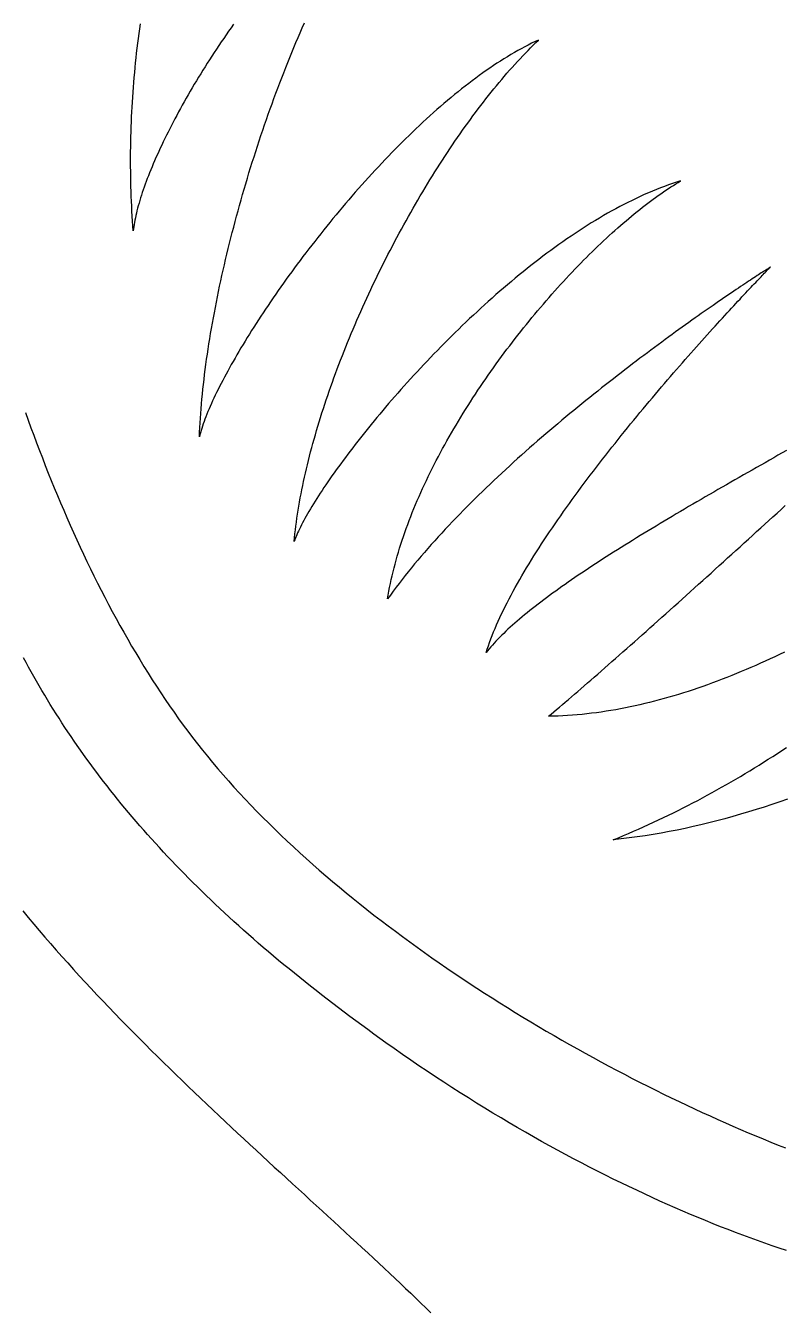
# Model space of a CAD drawing. Extents: x 5 to 105, y 2 to 136.
# Drawn here: x 22.37 to 28.62, y 61.5 to 72.08 of the extents above; entities that cross this region are included whole.
import ezdxf

# ---------------------------------------------------------------- set-up
doc = ezdxf.new("R2010")
doc.units = 0
doc.layers.get('0').update_dxf_attribs({"linetype": 'CONTINUOUS'})

msp = doc.modelspace()

# ---------------------------------------------------------------- linework, layer by layer
at = {"color": 7}
for points in [[(23.2572, 70.3852, 0), (23.2541, 70.4258, 0), (23.2513, 70.4664, 0), (23.2487, 70.5071, 0), (23.2464, 70.5478, 0), (23.2443, 70.5885, 0), (23.2423, 70.6293, 0), (23.2407, 70.6701, 0), (23.2392, 70.711, 0), (23.2379, 70.7518, 0), (23.2369, 70.7927, 0), (23.2361, 70.8336, 0), (23.2355, 70.8745, 0), (23.2352, 70.9154, 0), (23.235, 70.9563, 0), (23.2351, 70.9973, 0), (23.2354, 71.0382, 0), (23.2359, 71.0791, 0), (23.2366, 71.12, 0), (23.2375, 71.1609, 0), (23.2387, 71.2018, 0), (23.24, 71.2427, 0), (23.2416, 71.2835, 0), (23.2434, 71.3244, 0), (23.2453, 71.3652, 0), (23.2475, 71.4059, 0), (23.2499, 71.4467, 0), (23.2525, 71.4873, 0), (23.2553, 71.528, 0), (23.2583, 71.5686, 0), (23.2615, 71.6092, 0), (23.2649, 71.6497, 0), (23.2685, 71.6901, 0), (23.2723, 71.7305, 0), (23.2763, 71.7709, 0), (23.2805, 71.8111, 0), (23.2849, 71.8513, 0), (23.2895, 71.8914, 0), (23.2943, 71.9315, 0), (23.2993, 71.9715, 0), (23.3045, 72.0114, 0), (23.3099, 72.0512, 0), (23.3154, 72.0909, 0)], [(24.0847, 72.0888, 0), (24.064, 72.0596, 0), (24.0434, 72.0304, 0), (24.0231, 72.0011, 0), (24.0029, 71.9719, 0), (23.983, 71.9426, 0), (23.9632, 71.9133, 0), (23.9437, 71.8841, 0), (23.9243, 71.8548, 0), (23.9052, 71.8256, 0), (23.8863, 71.7963, 0), (23.8676, 71.7672, 0), (23.8491, 71.738, 0), (23.8309, 71.7089, 0), (23.8128, 71.6799, 0), (23.795, 71.6509, 0), (23.7775, 71.6219, 0), (23.7601, 71.5931, 0), (23.743, 71.5643, 0), (23.7262, 71.5356, 0), (23.7096, 71.507, 0), (23.6932, 71.4785, 0), (23.6771, 71.45, 0), (23.6613, 71.4217, 0), (23.6457, 71.3936, 0), (23.6303, 71.3655, 0), (23.6152, 71.3376, 0), (23.6004, 71.3098, 0), (23.5859, 71.2821, 0), (23.5716, 71.2546, 0), (23.5576, 71.2273, 0), (23.5438, 71.2001, 0), (23.5304, 71.1731, 0), (23.5172, 71.1463, 0), (23.5043, 71.1196, 0), (23.4917, 71.0931, 0), (23.4794, 71.0669, 0), (23.4674, 71.0408, 0), (23.4556, 71.0149, 0), (23.4442, 70.9893, 0), (23.4331, 70.9639, 0), (23.4223, 70.9387, 0), (23.4117, 70.9137, 0), (23.4015, 70.889, 0), (23.3916, 70.8645, 0), (23.3821, 70.8403, 0), (23.3728, 70.8163, 0), (23.3639, 70.7926, 0), (23.3553, 70.7692, 0), (23.347, 70.7461, 0), (23.339, 70.7233, 0), (23.3314, 70.7007, 0), (23.3241, 70.6784, 0), (23.3172, 70.6565, 0), (23.3106, 70.6349, 0), (23.3043, 70.6136, 0), (23.2984, 70.5926, 0), (23.2929, 70.5719, 0), (23.2877, 70.5516, 0), (23.2828, 70.5316, 0), (23.2783, 70.512, 0), (23.2742, 70.4928, 0), (23.2704, 70.4739, 0), (23.267, 70.4554, 0), (23.264, 70.4372, 0), (23.2614, 70.4195, 0), (23.2591, 70.4021, 0), (23.2572, 70.3852, 0)], [(23.8022, 68.6887, 0), (23.8038, 68.7265, 0), (23.8057, 68.7646, 0), (23.8079, 68.803, 0), (23.8103, 68.8417, 0), (23.8131, 68.8807, 0), (23.8162, 68.92, 0), (23.8195, 68.9596, 0), (23.8231, 68.9995, 0), (23.8271, 69.0396, 0), (23.8312, 69.0799, 0), (23.8357, 69.1206, 0), (23.8404, 69.1614, 0), (23.8454, 69.2025, 0), (23.8507, 69.2438, 0), (23.8562, 69.2853, 0), (23.862, 69.3271, 0), (23.868, 69.369, 0), (23.8744, 69.4111, 0), (23.8809, 69.4535, 0), (23.8877, 69.496, 0), (23.8948, 69.5387, 0), (23.9021, 69.5815, 0), (23.9097, 69.6245, 0), (23.9175, 69.6677, 0), (23.9255, 69.711, 0), (23.9338, 69.7544, 0), (23.9423, 69.798, 0), (23.9511, 69.8417, 0), (23.9601, 69.8855, 0), (23.9693, 69.9294, 0), (23.9787, 69.9734, 0), (23.9884, 70.0175, 0), (23.9982, 70.0617, 0), (24.0083, 70.106, 0), (24.0187, 70.1503, 0), (24.0292, 70.1947, 0), (24.0399, 70.2391, 0), (24.0509, 70.2837, 0), (24.062, 70.3282, 0), (24.0734, 70.3728, 0), (24.085, 70.4174, 0), (24.0967, 70.462, 0), (24.1087, 70.5066, 0), (24.1208, 70.5513, 0), (24.1332, 70.5959, 0), (24.1457, 70.6405, 0), (24.1585, 70.6852, 0), (24.1714, 70.7297, 0), (24.1845, 70.7743, 0), (24.1977, 70.8188, 0), (24.2112, 70.8633, 0), (24.2248, 70.9077, 0), (24.2386, 70.952, 0), (24.2526, 70.9963, 0), (24.2667, 71.0405, 0), (24.281, 71.0846, 0), (24.2955, 71.1286, 0), (24.3101, 71.1725, 0), (24.3249, 71.2163, 0), (24.3399, 71.26, 0), (24.355, 71.3036, 0), (24.3702, 71.3471, 0), (24.3856, 71.3904, 0), (24.4011, 71.4336, 0), (24.4168, 71.4766, 0), (24.4327, 71.5194, 0), (24.4486, 71.5621, 0), (24.4647, 71.6047, 0), (24.481, 71.647, 0), (24.4974, 71.6892, 0), (24.5139, 71.7311, 0), (24.5305, 71.7729, 0), (24.5472, 71.8144, 0), (24.5641, 71.8557, 0), (24.5811, 71.8969, 0), (24.5982, 71.9377, 0), (24.6155, 71.9784, 0), (24.6328, 72.0187, 0), (24.6503, 72.0589, 0), (24.6678, 72.0987, 0)], [(26.5988, 71.9582, 0), (26.5706, 71.945, 0), (26.5423, 71.9313, 0), (26.5139, 71.9171, 0), (26.4854, 71.9023, 0), (26.4569, 71.887, 0), (26.4283, 71.8713, 0), (26.3996, 71.855, 0), (26.3708, 71.8382, 0), (26.3421, 71.8209, 0), (26.3132, 71.8031, 0), (26.2843, 71.7849, 0), (26.2554, 71.7662, 0), (26.2264, 71.747, 0), (26.1974, 71.7274, 0), (26.1684, 71.7074, 0), (26.1393, 71.6869, 0), (26.1102, 71.666, 0), (26.0811, 71.6447, 0), (26.052, 71.623, 0), (26.0229, 71.6009, 0), (25.9938, 71.5784, 0), (25.9647, 71.5555, 0), (25.9356, 71.5323, 0), (25.9065, 71.5087, 0), (25.8774, 71.4847, 0), (25.8483, 71.4604, 0), (25.8193, 71.4357, 0), (25.7903, 71.4107, 0), (25.7613, 71.3854, 0), (25.7323, 71.3598, 0), (25.7034, 71.3339, 0), (25.6746, 71.3077, 0), (25.6458, 71.2812, 0), (25.617, 71.2544, 0), (25.5883, 71.2273, 0), (25.5597, 71.2, 0), (25.5312, 71.1724, 0), (25.5027, 71.1446, 0), (25.4743, 71.1166, 0), (25.446, 71.0883, 0), (25.4177, 71.0597, 0), (25.3896, 71.031, 0), (25.3615, 71.0021, 0), (25.3336, 70.9729, 0), (25.3057, 70.9436, 0), (25.278, 70.9141, 0), (25.2504, 70.8844, 0), (25.2229, 70.8546, 0), (25.1955, 70.8246, 0), (25.1682, 70.7945, 0), (25.1411, 70.7642, 0), (25.1141, 70.7338, 0), (25.0873, 70.7033, 0), (25.0606, 70.6726, 0), (25.034, 70.6419, 0), (25.0076, 70.611, 0), (24.9814, 70.5801, 0), (24.9553, 70.549, 0), (24.9294, 70.518, 0), (24.9036, 70.4868, 0), (24.878, 70.4556, 0), (24.8527, 70.4243, 0), (24.8274, 70.393, 0), (24.8024, 70.3617, 0), (24.7776, 70.3303, 0), (24.753, 70.299, 0), (24.7286, 70.2676, 0), (24.7043, 70.2362, 0), (24.6803, 70.2049, 0), (24.6566, 70.1735, 0), (24.633, 70.1422, 0), (24.6096, 70.1109, 0), (24.5865, 70.0797, 0), (24.5636, 70.0485, 0), (24.541, 70.0174, 0), (24.5186, 69.9864, 0), (24.4965, 69.9554, 0), (24.4745, 69.9245, 0), (24.4529, 69.8937, 0), (24.4315, 69.863, 0), (24.4104, 69.8324, 0), (24.3895, 69.802, 0), (24.369, 69.7716, 0), (24.3487, 69.7414, 0), (24.3287, 69.7114, 0), (24.3089, 69.6814, 0), (24.2895, 69.6517, 0), (24.2703, 69.6221, 0), (24.2515, 69.5927, 0), (24.233, 69.5635, 0), (24.2147, 69.5345, 0), (24.1968, 69.5057, 0), (24.1792, 69.477, 0), (24.1619, 69.4487, 0), (24.145, 69.4205, 0), (24.1284, 69.3926, 0), (24.1121, 69.3649, 0), (24.0962, 69.3374, 0), (24.0806, 69.3103, 0), (24.0653, 69.2834, 0), (24.0504, 69.2567, 0), (24.0359, 69.2304, 0), (24.0218, 69.2043, 0), (24.0079, 69.1786, 0), (23.9945, 69.1531, 0), (23.9815, 69.128, 0), (23.9688, 69.1032, 0), (23.9565, 69.0788, 0), (23.9446, 69.0546, 0), (23.9331, 69.0309, 0), (23.922, 69.0075, 0), (23.9113, 68.9844, 0), (23.901, 68.9618, 0), (23.8911, 68.9395, 0), (23.8817, 68.9176, 0), (23.8726, 68.8961, 0), (23.864, 68.875, 0), (23.8558, 68.8544, 0), (23.848, 68.8342, 0), (23.8407, 68.8144, 0), (23.8339, 68.795, 0), (23.8274, 68.7761, 0), (23.8215, 68.7577, 0), (23.8159, 68.7397, 0), (23.8109, 68.7222, 0), (23.8063, 68.7052, 0), (23.8022, 68.6887, 0)], [(24.5836, 67.825, 0), (24.5866, 67.8567, 0), (24.59, 67.8886, 0), (24.5937, 67.9207, 0), (24.5977, 67.953, 0), (24.6021, 67.9855, 0), (24.6067, 68.0182, 0), (24.6116, 68.0511, 0), (24.6168, 68.0842, 0), (24.6223, 68.1174, 0), (24.6281, 68.1509, 0), (24.6342, 68.1845, 0), (24.6406, 68.2182, 0), (24.6473, 68.2521, 0), (24.6543, 68.2862, 0), (24.6615, 68.3205, 0), (24.669, 68.3548, 0), (24.6768, 68.3894, 0), (24.6849, 68.424, 0), (24.6932, 68.4588, 0), (24.7018, 68.4937, 0), (24.7106, 68.5288, 0), (24.7198, 68.5639, 0), (24.7291, 68.5992, 0), (24.7388, 68.6346, 0), (24.7487, 68.67, 0), (24.7588, 68.7056, 0), (24.7692, 68.7413, 0), (24.7798, 68.777, 0), (24.7907, 68.8129, 0), (24.8018, 68.8488, 0), (24.8131, 68.8848, 0), (24.8247, 68.9209, 0), (24.8365, 68.957, 0), (24.8486, 68.9932, 0), (24.8609, 69.0294, 0), (24.8734, 69.0657, 0), (24.8861, 69.1021, 0), (24.899, 69.1385, 0), (24.9122, 69.1749, 0), (24.9255, 69.2113, 0), (24.9391, 69.2478, 0), (24.9529, 69.2843, 0), (24.9669, 69.3208, 0), (24.981, 69.3573, 0), (24.9954, 69.3939, 0), (25.01, 69.4304, 0), (25.0248, 69.4669, 0), (25.0398, 69.5035, 0), (25.0549, 69.54, 0), (25.0703, 69.5765, 0), (25.0858, 69.613, 0), (25.1015, 69.6494, 0), (25.1174, 69.6858, 0), (25.1335, 69.7222, 0), (25.1497, 69.7586, 0), (25.1661, 69.7949, 0), (25.1827, 69.8311, 0), (25.1994, 69.8673, 0), (25.2163, 69.9034, 0), (25.2334, 69.9395, 0), (25.2506, 69.9755, 0), (25.2679, 70.0114, 0), (25.2855, 70.0473, 0), (25.3031, 70.083, 0), (25.321, 70.1187, 0), (25.3389, 70.1543, 0), (25.357, 70.1898, 0), (25.3752, 70.2251, 0), (25.3936, 70.2604, 0), (25.4121, 70.2956, 0), (25.4308, 70.3306, 0), (25.4495, 70.3655, 0), (25.4684, 70.4003, 0), (25.4874, 70.435, 0), (25.5065, 70.4695, 0), (25.5258, 70.5039, 0), (25.5451, 70.5381, 0), (25.5646, 70.5722, 0), (25.5842, 70.6062, 0), (25.6039, 70.6399, 0), (25.6236, 70.6735, 0), (25.6435, 70.707, 0), (25.6635, 70.7402, 0), (25.6836, 70.7733, 0), (25.7038, 70.8062, 0), (25.724, 70.8389, 0), (25.7444, 70.8715, 0), (25.7648, 70.9038, 0), (25.7853, 70.9359, 0), (25.8059, 70.9678, 0), (25.8266, 70.9995, 0), (25.8473, 71.031, 0), (25.8681, 71.0622, 0), (25.889, 71.0932, 0), (25.91, 71.124, 0), (25.931, 71.1546, 0), (25.952, 71.1849, 0), (25.9732, 71.215, 0), (25.9943, 71.2448, 0), (26.0156, 71.2743, 0), (26.0369, 71.3036, 0), (26.0582, 71.3327, 0), (26.0796, 71.3614, 0), (26.101, 71.3899, 0), (26.1224, 71.4181, 0), (26.1439, 71.4461, 0), (26.1654, 71.4737, 0), (26.187, 71.501, 0), (26.2086, 71.5281, 0), (26.2302, 71.5548, 0), (26.2518, 71.5812, 0), (26.2735, 71.6073, 0), (26.2951, 71.6331, 0), (26.3168, 71.6586, 0), (26.3385, 71.6838, 0), (26.3602, 71.7086, 0), (26.3819, 71.733, 0), (26.4036, 71.7572, 0), (26.4254, 71.781, 0), (26.4471, 71.8044, 0), (26.4688, 71.8275, 0), (26.4905, 71.8502, 0), (26.5122, 71.8725, 0), (26.5339, 71.8945, 0), (26.5555, 71.9161, 0), (26.5772, 71.9373, 0), (26.5988, 71.9582, 0)], [(27.7708, 70.7965, 0), (27.7378, 70.7862, 0), (27.7046, 70.7754, 0), (27.6714, 70.764, 0), (27.6381, 70.752, 0), (27.6048, 70.7395, 0), (27.5714, 70.7264, 0), (27.538, 70.7128, 0), (27.5045, 70.6987, 0), (27.471, 70.6841, 0), (27.4375, 70.6689, 0), (27.4039, 70.6533, 0), (27.3703, 70.6371, 0), (27.3367, 70.6205, 0), (27.3031, 70.6034, 0), (27.2694, 70.5858, 0), (27.2358, 70.5678, 0), (27.2021, 70.5493, 0), (27.1685, 70.5304, 0), (27.1349, 70.5111, 0), (27.1013, 70.4914, 0), (27.0677, 70.4712, 0), (27.0341, 70.4506, 0), (27.0005, 70.4297, 0), (26.967, 70.4084, 0), (26.9335, 70.3866, 0), (26.9001, 70.3646, 0), (26.8667, 70.3421, 0), (26.8334, 70.3193, 0), (26.8001, 70.2962, 0), (26.7669, 70.2728, 0), (26.7337, 70.249, 0), (26.7007, 70.2249, 0), (26.6677, 70.2005, 0), (26.6347, 70.1758, 0), (26.6019, 70.1508, 0), (26.5692, 70.1256, 0), (26.5365, 70.1001, 0), (26.5039, 70.0743, 0), (26.4715, 70.0483, 0), (26.4392, 70.022, 0), (26.4069, 69.9955, 0), (26.3748, 69.9688, 0), (26.3428, 69.9418, 0), (26.311, 69.9147, 0), (26.2793, 69.8873, 0), (26.2477, 69.8598, 0), (26.2162, 69.8321, 0), (26.1849, 69.8042, 0), (26.1538, 69.7762, 0), (26.1228, 69.748, 0), (26.092, 69.7196, 0), (26.0613, 69.6912, 0), (26.0308, 69.6626, 0), (26.0005, 69.6339, 0), (25.9704, 69.605, 0), (25.9404, 69.5761, 0), (25.9107, 69.5471, 0), (25.8811, 69.518, 0), (25.8517, 69.4889, 0), (25.8226, 69.4596, 0), (25.7936, 69.4304, 0), (25.7649, 69.401, 0), (25.7364, 69.3717, 0), (25.7081, 69.3423, 0), (25.68, 69.3129, 0), (25.6522, 69.2835, 0), (25.6246, 69.2541, 0), (25.5972, 69.2246, 0), (25.5701, 69.1953, 0), (25.5433, 69.1659, 0), (25.5167, 69.1366, 0), (25.4903, 69.1073, 0), (25.4643, 69.078, 0), (25.4385, 69.0489, 0), (25.413, 69.0198, 0), (25.3877, 68.9908, 0), (25.3628, 68.9618, 0), (25.3381, 68.933, 0), (25.3137, 68.9043, 0), (25.2896, 68.8756, 0), (25.2659, 68.8472, 0), (25.2424, 68.8188, 0), (25.2193, 68.7906, 0), (25.1964, 68.7625, 0), (25.1739, 68.7346, 0), (25.1517, 68.7069, 0), (25.1299, 68.6793, 0), (25.1084, 68.6519, 0), (25.0872, 68.6248, 0), (25.0664, 68.5978, 0), (25.0459, 68.571, 0), (25.0258, 68.5445, 0), (25.0061, 68.5182, 0), (24.9867, 68.4921, 0), (24.9677, 68.4663, 0), (24.9491, 68.4408, 0), (24.9308, 68.4155, 0), (24.9129, 68.3905, 0), (24.8954, 68.3657, 0), (24.8784, 68.3413, 0), (24.8617, 68.3172, 0), (24.8454, 68.2933, 0), (24.8295, 68.2698, 0), (24.8141, 68.2467, 0), (24.799, 68.2238, 0), (24.7844, 68.2013, 0), (24.7702, 68.1792, 0), (24.7564, 68.1574, 0), (24.7431, 68.136, 0), (24.7302, 68.115, 0), (24.7178, 68.0944, 0), (24.7058, 68.0742, 0), (24.6943, 68.0544, 0), (24.6832, 68.035, 0), (24.6726, 68.016, 0), (24.6625, 67.9975, 0), (24.6529, 67.9794, 0), (24.6437, 67.9618, 0), (24.635, 67.9446, 0), (24.6268, 67.9279, 0), (24.6191, 67.9117, 0), (24.6119, 67.896, 0), (24.6052, 67.8807, 0), (24.599, 67.866, 0), (24.5934, 67.8518, 0), (24.5882, 67.8381, 0), (24.5836, 67.825, 0)], [(25.3547, 67.3521, 0), (25.3597, 67.3837, 0), (25.3653, 67.4155, 0), (25.3712, 67.4473, 0), (25.3775, 67.4792, 0), (25.3843, 67.5112, 0), (25.3915, 67.5433, 0), (25.3991, 67.5755, 0), (25.4071, 67.6078, 0), (25.4154, 67.6401, 0), (25.4242, 67.6725, 0), (25.4334, 67.705, 0), (25.4429, 67.7375, 0), (25.4528, 67.7701, 0), (25.4631, 67.8027, 0), (25.4738, 67.8354, 0), (25.4848, 67.8682, 0), (25.4961, 67.9009, 0), (25.5079, 67.9337, 0), (25.5199, 67.9666, 0), (25.5323, 67.9994, 0), (25.5451, 68.0323, 0), (25.5581, 68.0652, 0), (25.5715, 68.0982, 0), (25.5852, 68.1311, 0), (25.5993, 68.164, 0), (25.6136, 68.197, 0), (25.6282, 68.2299, 0), (25.6432, 68.2629, 0), (25.6584, 68.2958, 0), (25.674, 68.3287, 0), (25.6898, 68.3616, 0), (25.7059, 68.3945, 0), (25.7222, 68.4273, 0), (25.7389, 68.4601, 0), (25.7558, 68.4929, 0), (25.773, 68.5256, 0), (25.7904, 68.5583, 0), (25.8081, 68.591, 0), (25.826, 68.6236, 0), (25.8441, 68.6561, 0), (25.8625, 68.6886, 0), (25.8811, 68.721, 0), (25.9, 68.7533, 0), (25.919, 68.7856, 0), (25.9383, 68.8178, 0), (25.9578, 68.8499, 0), (25.9775, 68.882, 0), (25.9974, 68.9139, 0), (26.0175, 68.9457, 0), (26.0378, 68.9775, 0), (26.0582, 69.0091, 0), (26.0789, 69.0407, 0), (26.0997, 69.0721, 0), (26.1207, 69.1034, 0), (26.1418, 69.1346, 0), (26.1631, 69.1657, 0), (26.1846, 69.1966, 0), (26.2062, 69.2274, 0), (26.228, 69.2581, 0), (26.2499, 69.2886, 0), (26.2719, 69.319, 0), (26.2941, 69.3493, 0), (26.3164, 69.3794, 0), (26.3388, 69.4093, 0), (26.3613, 69.4391, 0), (26.3839, 69.4687, 0), (26.4066, 69.4981, 0), (26.4295, 69.5274, 0), (26.4524, 69.5565, 0), (26.4754, 69.5854, 0), (26.4985, 69.6141, 0), (26.5217, 69.6426, 0), (26.5449, 69.6709, 0), (26.5682, 69.6991, 0), (26.5916, 69.727, 0), (26.6151, 69.7547, 0), (26.6386, 69.7823, 0), (26.6621, 69.8096, 0), (26.6857, 69.8366, 0), (26.7093, 69.8635, 0), (26.733, 69.8901, 0), (26.7567, 69.9165, 0), (26.7804, 69.9427, 0), (26.8041, 69.9686, 0), (26.8279, 69.9943, 0), (26.8516, 70.0197, 0), (26.8754, 70.0449, 0), (26.8991, 70.0698, 0), (26.9229, 70.0945, 0), (26.9466, 70.1189, 0), (26.9703, 70.143, 0), (26.994, 70.1668, 0), (27.0177, 70.1904, 0), (27.0414, 70.2137, 0), (27.065, 70.2367, 0), (27.0885, 70.2594, 0), (27.112, 70.2818, 0), (27.1355, 70.3039, 0), (27.1589, 70.3257, 0), (27.1823, 70.3473, 0), (27.2055, 70.3684, 0), (27.2287, 70.3893, 0), (27.2519, 70.4099, 0), (27.2749, 70.4301, 0), (27.2979, 70.45, 0), (27.3208, 70.4696, 0), (27.3435, 70.4888, 0), (27.3662, 70.5077, 0), (27.3888, 70.5263, 0), (27.4112, 70.5445, 0), (27.4335, 70.5623, 0), (27.4558, 70.5798, 0), (27.4778, 70.597, 0), (27.4998, 70.6137, 0), (27.5216, 70.6301, 0), (27.5433, 70.6461, 0), (27.5648, 70.6618, 0), (27.5862, 70.677, 0), (27.6074, 70.6919, 0), (27.6284, 70.7064, 0), (27.6493, 70.7205, 0), (27.67, 70.7342, 0), (27.6906, 70.7474, 0), (27.7109, 70.7603, 0), (27.7311, 70.7728, 0), (27.7511, 70.7848, 0), (27.7708, 70.7965, 0)], [(28.5111, 70.0871, 0), (28.5107, 70.0869, 0), (28.5095, 70.0861, 0), (28.5075, 70.0848, 0), (28.5047, 70.0831, 0), (28.5011, 70.0808, 0), (28.4968, 70.078, 0), (28.4917, 70.0748, 0), (28.4859, 70.0711, 0), (28.4793, 70.0669, 0), (28.4721, 70.0622, 0), (28.4641, 70.057, 0), (28.4553, 70.0514, 0), (28.4459, 70.0453, 0), (28.4359, 70.0388, 0), (28.4251, 70.0318, 0), (28.4137, 70.0243, 0), (28.4016, 70.0164, 0), (28.3889, 70.0081, 0), (28.3755, 69.9993, 0), (28.3615, 69.9901, 0), (28.3469, 69.9804, 0), (28.3317, 69.9704, 0), (28.3159, 69.9599, 0), (28.2995, 69.949, 0), (28.2826, 69.9376, 0), (28.265, 69.9259, 0), (28.247, 69.9138, 0), (28.2283, 69.9012, 0), (28.2092, 69.8883, 0), (28.1895, 69.8749, 0), (28.1693, 69.8612, 0), (28.1486, 69.8471, 0), (28.1274, 69.8326, 0), (28.1057, 69.8177, 0), (28.0836, 69.8025, 0), (28.061, 69.7869, 0), (28.0379, 69.7709, 0), (28.0144, 69.7546, 0), (27.9904, 69.7379, 0), (27.966, 69.7208, 0), (27.9412, 69.7034, 0), (27.916, 69.6857, 0), (27.8904, 69.6676, 0), (27.8645, 69.6492, 0), (27.8381, 69.6304, 0), (27.8114, 69.6113, 0), (27.7843, 69.5919, 0), (27.7569, 69.5722, 0), (27.7291, 69.5522, 0), (27.7011, 69.5318, 0), (27.6727, 69.5112, 0), (27.644, 69.4902, 0), (27.615, 69.4689, 0), (27.5857, 69.4474, 0), (27.5562, 69.4255, 0), (27.5263, 69.4034, 0), (27.4963, 69.381, 0), (27.466, 69.3583, 0), (27.4354, 69.3353, 0), (27.4046, 69.312, 0), (27.3736, 69.2885, 0), (27.3425, 69.2648, 0), (27.3111, 69.2407, 0), (27.2795, 69.2164, 0), (27.2477, 69.1919, 0), (27.2158, 69.1671, 0), (27.1838, 69.1421, 0), (27.1515, 69.1168, 0), (27.1192, 69.0913, 0), (27.0867, 69.0656, 0), (27.0541, 69.0396, 0), (27.0215, 69.0135, 0), (26.9887, 68.9871, 0), (26.9558, 68.9605, 0), (26.9228, 68.9337, 0), (26.8898, 68.9066, 0), (26.8568, 68.8794, 0), (26.8237, 68.852, 0), (26.7905, 68.8244, 0), (26.7573, 68.7966, 0), (26.7242, 68.7686, 0), (26.691, 68.7404, 0), (26.6578, 68.7121, 0), (26.6246, 68.6836, 0), (26.5915, 68.6549, 0), (26.5584, 68.626, 0), (26.5253, 68.597, 0), (26.4923, 68.5678, 0), (26.4594, 68.5385, 0), (26.4265, 68.5091, 0), (26.3937, 68.4794, 0), (26.361, 68.4497, 0), (26.3284, 68.4198, 0), (26.296, 68.3898, 0), (26.2636, 68.3596, 0), (26.2314, 68.3294, 0), (26.1994, 68.299, 0), (26.1675, 68.2685, 0), (26.1357, 68.2379, 0), (26.1042, 68.2071, 0), (26.0728, 68.1763, 0), (26.0416, 68.1454, 0), (26.0106, 68.1144, 0), (25.9798, 68.0833, 0), (25.9493, 68.0521, 0), (25.919, 68.0208, 0), (25.8889, 67.9894, 0), (25.8591, 67.958, 0), (25.8296, 67.9265, 0), (25.8003, 67.8949, 0), (25.7714, 67.8633, 0), (25.7427, 67.8316, 0), (25.7143, 67.7999, 0), (25.6862, 67.7681, 0), (25.6585, 67.7362, 0), (25.6311, 67.7043, 0), (25.604, 67.6724, 0), (25.5773, 67.6405, 0), (25.551, 67.6085, 0), (25.5251, 67.5765, 0), (25.4995, 67.5445, 0), (25.4743, 67.5124, 0), (25.4495, 67.4804, 0), (25.4252, 67.4483, 0), (25.4012, 67.4162, 0), (25.3777, 67.3842, 0), (25.3547, 67.3521, 0)], [(26.1669, 66.91, 0), (26.1757, 66.9376, 0), (26.1851, 66.9656, 0), (26.1951, 66.9938, 0), (26.2056, 67.0223, 0), (26.2167, 67.0511, 0), (26.2284, 67.0801, 0), (26.2406, 67.1095, 0), (26.2533, 67.139, 0), (26.2666, 67.1689, 0), (26.2803, 67.199, 0), (26.2946, 67.2293, 0), (26.3094, 67.2598, 0), (26.3246, 67.2906, 0), (26.3403, 67.3215, 0), (26.3564, 67.3527, 0), (26.373, 67.3841, 0), (26.3901, 67.4156, 0), (26.4075, 67.4473, 0), (26.4254, 67.4792, 0), (26.4437, 67.5112, 0), (26.4623, 67.5434, 0), (26.4814, 67.5758, 0), (26.5008, 67.6082, 0), (26.5206, 67.6408, 0), (26.5407, 67.6735, 0), (26.5612, 67.7063, 0), (26.582, 67.7392, 0), (26.6031, 67.7722, 0), (26.6245, 67.8053, 0), (26.6463, 67.8384, 0), (26.6683, 67.8717, 0), (26.6906, 67.9049, 0), (26.7131, 67.9383, 0), (26.7359, 67.9716, 0), (26.759, 68.005, 0), (26.7823, 68.0385, 0), (26.8058, 68.0719, 0), (26.8295, 68.1053, 0), (26.8535, 68.1388, 0), (26.8776, 68.1722, 0), (26.9019, 68.2056, 0), (26.9264, 68.239, 0), (26.951, 68.2723, 0), (26.9758, 68.3056, 0), (27.0007, 68.3389, 0), (27.0258, 68.3721, 0), (27.051, 68.4052, 0), (27.0762, 68.4383, 0), (27.1016, 68.4712, 0), (27.1271, 68.5041, 0), (27.1526, 68.5368, 0), (27.1782, 68.5695, 0), (27.2039, 68.602, 0), (27.2296, 68.6344, 0), (27.2553, 68.6667, 0), (27.2811, 68.6988, 0), (27.3069, 68.7308, 0), (27.3326, 68.7626, 0), (27.3584, 68.7942, 0), (27.3841, 68.8257, 0), (27.4099, 68.857, 0), (27.4355, 68.888, 0), (27.4611, 68.9189, 0), (27.4867, 68.9496, 0), (27.5122, 68.98, 0), (27.5376, 69.0102, 0), (27.5629, 69.0402, 0), (27.5881, 69.07, 0), (27.6132, 69.0994, 0), (27.6382, 69.1286, 0), (27.663, 69.1576, 0), (27.6877, 69.1863, 0), (27.7123, 69.2146, 0), (27.7366, 69.2427, 0), (27.7608, 69.2705, 0), (27.7848, 69.298, 0), (27.8086, 69.3251, 0), (27.8322, 69.3519, 0), (27.8556, 69.3784, 0), (27.8787, 69.4045, 0), (27.9016, 69.4303, 0), (27.9242, 69.4557, 0), (27.9466, 69.4807, 0), (27.9687, 69.5054, 0), (27.9906, 69.5297, 0), (28.0121, 69.5536, 0), (28.0333, 69.577, 0), (28.0542, 69.6001, 0), (28.0748, 69.6227, 0), (28.0951, 69.6449, 0), (28.115, 69.6667, 0), (28.1345, 69.688, 0), (28.1537, 69.7089, 0), (28.1725, 69.7293, 0), (28.1909, 69.7492, 0), (28.2089, 69.7686, 0), (28.2265, 69.7876, 0), (28.2437, 69.806, 0), (28.2604, 69.824, 0), (28.2767, 69.8414, 0), (28.2926, 69.8584, 0), (28.308, 69.8747, 0), (28.3229, 69.8906, 0), (28.3373, 69.9059, 0), (28.3512, 69.9206, 0), (28.3647, 69.9348, 0), (28.3776, 69.9484, 0), (28.39, 69.9614, 0), (28.4018, 69.9738, 0), (28.4131, 69.9857, 0), (28.4238, 69.9969, 0), (28.434, 70.0075, 0), (28.4436, 70.0175, 0), (28.4526, 70.0269, 0), (28.461, 70.0356, 0), (28.4688, 70.0436, 0), (28.476, 70.051, 0), (28.4825, 70.0578, 0), (28.4884, 70.0639, 0), (28.4936, 70.0692, 0), (28.4982, 70.0739, 0), (28.5021, 70.0779, 0), (28.5053, 70.0812, 0), (28.5078, 70.0838, 0), (28.5097, 70.0856, 0), (28.5108, 70.0868, 0), (28.5111, 70.0871, 0)], [(22.3681, 68.8885, 0), (22.3906, 68.8258, 0), (22.4133, 68.7632, 0), (22.4363, 68.7008, 0), (22.4596, 68.6384, 0), (22.4832, 68.5761, 0), (22.5071, 68.514, 0), (22.5313, 68.452, 0), (22.5558, 68.3901, 0), (22.5806, 68.3284, 0), (22.6058, 68.2668, 0), (22.6312, 68.2054, 0), (22.6569, 68.1441, 0), (22.683, 68.083, 0), (22.7094, 68.0221, 0), (22.7361, 67.9613, 0), (22.7632, 67.9008, 0), (22.7905, 67.8404, 0), (22.8183, 67.7803, 0), (22.8463, 67.7204, 0), (22.8747, 67.6607, 0), (22.9035, 67.6012, 0), (22.9326, 67.542, 0), (22.9621, 67.483, 0), (22.9919, 67.4242, 0), (23.022, 67.3657, 0), (23.0526, 67.3075, 0), (23.0835, 67.2496, 0), (23.1148, 67.1919, 0), (23.1464, 67.1346, 0), (23.1785, 67.0775, 0), (23.2109, 67.0207, 0), (23.2437, 66.9642, 0), (23.2769, 66.9081, 0), (23.3104, 66.8523, 0), (23.3444, 66.7968, 0), (23.3788, 66.7416, 0), (23.4135, 66.6868, 0), (23.4487, 66.6323, 0), (23.4843, 66.5782, 0), (23.5203, 66.5245, 0), (23.5567, 66.4712, 0), (23.5935, 66.4182, 0), (23.6308, 66.3656, 0), (23.6685, 66.3135, 0)], [(28.6447, 68.576, 0), (28.6091, 68.5559, 0), (28.5735, 68.5358, 0), (28.538, 68.5157, 0), (28.5024, 68.4955, 0), (28.4669, 68.4753, 0), (28.4314, 68.4552, 0), (28.3959, 68.435, 0), (28.3604, 68.4148, 0), (28.325, 68.3947, 0), (28.2896, 68.3745, 0), (28.2543, 68.3543, 0), (28.219, 68.3341, 0), (28.1838, 68.314, 0), (28.1487, 68.2938, 0), (28.1136, 68.2736, 0), (28.0786, 68.2535, 0), (28.0437, 68.2334, 0), (28.0089, 68.2132, 0), (27.9742, 68.1931, 0), (27.9397, 68.173, 0), (27.9052, 68.1529, 0), (27.8708, 68.1329, 0), (27.8366, 68.1128, 0), (27.8025, 68.0928, 0), (27.7685, 68.0728, 0), (27.7347, 68.0528, 0), (27.701, 68.0329, 0), (27.6675, 68.013, 0), (27.6342, 67.9931, 0), (27.601, 67.9732, 0), (27.568, 67.9534, 0), (27.5351, 67.9336, 0), (27.5025, 67.9138, 0), (27.4701, 67.8941, 0), (27.4378, 67.8744, 0), (27.4058, 67.8547, 0), (27.374, 67.8351, 0), (27.3424, 67.8156, 0), (27.311, 67.796, 0), (27.2798, 67.7766, 0), (27.2489, 67.7571, 0), (27.2183, 67.7378, 0), (27.1878, 67.7184, 0), (27.1577, 67.6991, 0), (27.1278, 67.6799, 0), (27.0982, 67.6607, 0), (27.0688, 67.6416, 0), (27.0397, 67.6226, 0), (27.0109, 67.6036, 0), (26.9825, 67.5846, 0), (26.9543, 67.5658, 0), (26.9264, 67.547, 0), (26.8988, 67.5282, 0), (26.8716, 67.5095, 0), (26.8446, 67.4909, 0), (26.818, 67.4724, 0), (26.7918, 67.4539, 0), (26.7658, 67.4355, 0), (26.7403, 67.4172, 0), (26.7151, 67.399, 0), (26.6902, 67.3808, 0), (26.6657, 67.3627, 0), (26.6416, 67.3447, 0), (26.6179, 67.3268, 0), (26.5946, 67.309, 0), (26.5716, 67.2912, 0), (26.5491, 67.2735, 0), (26.527, 67.256, 0), (26.5052, 67.2385, 0), (26.4839, 67.2211, 0), (26.463, 67.2038, 0), (26.4426, 67.1866, 0), (26.4226, 67.1695, 0), (26.403, 67.1524, 0), (26.3839, 67.1355, 0), (26.3652, 67.1187, 0), (26.347, 67.102, 0), (26.3293, 67.0854, 0), (26.312, 67.0689, 0), (26.2952, 67.0525, 0), (26.2789, 67.0362, 0), (26.2631, 67.02, 0), (26.2478, 67.004, 0), (26.2331, 66.988, 0), (26.2188, 66.9722, 0), (26.205, 66.9565, 0), (26.1918, 66.9409, 0), (26.1791, 66.9254, 0), (26.1669, 66.91, 0)], [(26.681, 66.3856, 0), (26.7029, 66.4038, 0), (26.7253, 66.4225, 0), (26.7482, 66.4418, 0), (26.7716, 66.4615, 0), (26.7955, 66.4818, 0), (26.8198, 66.5025, 0), (26.8447, 66.5236, 0), (26.8699, 66.5452, 0), (26.8956, 66.5673, 0), (26.9218, 66.5898, 0), (26.9483, 66.6126, 0), (26.9753, 66.636, 0), (27.0026, 66.6597, 0), (27.0304, 66.6838, 0), (27.0585, 66.7082, 0), (27.087, 66.7331, 0), (27.1158, 66.7583, 0), (27.145, 66.7838, 0), (27.1745, 66.8097, 0), (27.2043, 66.8359, 0), (27.2344, 66.8624, 0), (27.2648, 66.8892, 0), (27.2955, 66.9163, 0), (27.3265, 66.9437, 0), (27.3578, 66.9714, 0), (27.3893, 66.9993, 0), (27.421, 67.0275, 0), (27.453, 67.0559, 0), (27.4852, 67.0845, 0), (27.5176, 67.1134, 0), (27.5502, 67.1425, 0), (27.583, 67.1718, 0), (27.6159, 67.2012, 0), (27.6491, 67.2309, 0), (27.6824, 67.2607, 0), (27.7158, 67.2907, 0), (27.7493, 67.3208, 0), (27.783, 67.351, 0), (27.8168, 67.3814, 0), (27.8507, 67.4119, 0), (27.8847, 67.4425, 0), (27.9187, 67.4732, 0), (27.9529, 67.504, 0), (27.987, 67.5348, 0), (28.0212, 67.5657, 0), (28.0555, 67.5967, 0), (28.0898, 67.6277, 0), (28.1241, 67.6588, 0), (28.1583, 67.6898, 0), (28.1926, 67.7209, 0), (28.2269, 67.752, 0), (28.2611, 67.783, 0), (28.2953, 67.8141, 0), (28.3294, 67.8451, 0), (28.3635, 67.876, 0), (28.3974, 67.9069, 0), (28.4313, 67.9378, 0), (28.4651, 67.9686, 0), (28.4988, 67.9993, 0), (28.5324, 68.0299, 0), (28.5658, 68.0604, 0), (28.5991, 68.0907, 0), (28.6322, 68.121, 0)], [(25.3396, 63.6953, 0), (25.2893, 63.7312, 0), (25.2395, 63.7671, 0), (25.19, 63.803, 0), (25.141, 63.8388, 0), (25.0924, 63.8746, 0), (25.0442, 63.9104, 0), (24.9965, 63.9462, 0), (24.9492, 63.9819, 0), (24.9023, 64.0176, 0), (24.8558, 64.0533, 0), (24.8097, 64.089, 0), (24.764, 64.1247, 0), (24.7187, 64.1604, 0), (24.6739, 64.196, 0), (24.6294, 64.2316, 0), (24.5854, 64.2672, 0), (24.5417, 64.3028, 0), (24.4985, 64.3384, 0), (24.4556, 64.374, 0), (24.4131, 64.4096, 0), (24.3711, 64.4452, 0), (24.3294, 64.4808, 0), (24.2881, 64.5164, 0), (24.2471, 64.552, 0), (24.2066, 64.5876, 0), (24.1664, 64.6232, 0), (24.1267, 64.6588, 0), (24.0873, 64.6944, 0), (24.0482, 64.7301, 0), (24.0096, 64.7657, 0), (23.9713, 64.8014, 0), (23.9334, 64.837, 0), (23.8958, 64.8727, 0), (23.8586, 64.9084, 0), (23.8218, 64.9441, 0), (23.7853, 64.9799, 0), (23.7492, 65.0156, 0), (23.7135, 65.0514, 0), (23.6781, 65.0872, 0), (23.643, 65.1231, 0), (23.6083, 65.159, 0), (23.5739, 65.1949, 0), (23.5399, 65.2308, 0), (23.5062, 65.2668, 0), (23.4729, 65.3028, 0), (23.4399, 65.3388, 0), (23.4072, 65.3749, 0), (23.3749, 65.411, 0), (23.3429, 65.4471, 0), (23.3113, 65.4833, 0), (23.2799, 65.5196, 0), (23.2489, 65.5559, 0), (23.2182, 65.5922, 0), (23.1878, 65.6286, 0), (23.1578, 65.665, 0), (23.128, 65.7015, 0), (23.0986, 65.7381, 0), (23.0695, 65.7747, 0), (23.0407, 65.8113, 0), (23.0122, 65.848, 0), (22.984, 65.8848, 0), (22.9561, 65.9216, 0), (22.9286, 65.9585, 0), (22.9013, 65.9955, 0), (22.8743, 66.0325, 0), (22.8476, 66.0696, 0), (22.8212, 66.1067, 0), (22.7951, 66.144, 0), (22.7693, 66.1813, 0), (22.7438, 66.2186, 0), (22.7185, 66.2561, 0), (22.6935, 66.2936, 0), (22.6689, 66.3312, 0), (22.6445, 66.3689, 0), (22.6203, 66.4067, 0), (22.5965, 66.4445, 0), (22.5729, 66.4825, 0), (22.5496, 66.5205, 0), (22.5265, 66.5586, 0), (22.5037, 66.5968, 0), (22.4812, 66.6351, 0), (22.459, 66.6735, 0), (22.437, 66.7119, 0), (22.4152, 66.7505, 0), (22.3937, 66.7892, 0), (22.3725, 66.8279, 0), (22.3515, 66.8668, 0)], [(28.6263, 66.914, 0), (28.587, 66.8951, 0), (28.5476, 66.8765, 0), (28.5082, 66.8581, 0), (28.4688, 66.84, 0), (28.4293, 66.8222, 0), (28.3898, 66.8046, 0), (28.3502, 66.7874, 0), (28.3106, 66.7704, 0), (28.271, 66.7537, 0), (28.2313, 66.7373, 0), (28.1917, 66.7212, 0), (28.152, 66.7054, 0), (28.1122, 66.69, 0), (28.0725, 66.6748, 0), (28.0327, 66.66, 0), (27.9929, 66.6455, 0), (27.9531, 66.6314, 0), (27.9132, 66.6175, 0), (27.8734, 66.6041, 0), (27.8335, 66.5909, 0), (27.7936, 66.5782, 0), (27.7538, 66.5658, 0), (27.7139, 66.5537, 0), (27.674, 66.542, 0), (27.6341, 66.5307, 0), (27.5942, 66.5198, 0), (27.5543, 66.5093, 0), (27.5144, 66.4991, 0), (27.4745, 66.4894, 0), (27.4347, 66.48, 0), (27.3948, 66.4711, 0), (27.355, 66.4626, 0), (27.3151, 66.4544, 0), (27.2753, 66.4468, 0), (27.2355, 66.4395, 0), (27.1957, 66.4327, 0), (27.1559, 66.4263, 0), (27.1162, 66.4203, 0), (27.0765, 66.4148, 0), (27.0368, 66.4098, 0), (26.9971, 66.4052, 0), (26.9575, 66.401, 0), (26.9179, 66.3974, 0), (26.8783, 66.3942, 0), (26.8388, 66.3915, 0), (26.7993, 66.3893, 0), (26.7598, 66.3875, 0), (26.7204, 66.3863, 0), (26.681, 66.3856, 0)], [(23.6685, 66.3135, 0), (23.7068, 66.2616, 0), (23.7459, 66.2098, 0), (23.7859, 66.1582, 0), (23.8267, 66.1068, 0), (23.8682, 66.0555, 0), (23.9106, 66.0044, 0), (23.9537, 65.9535, 0), (23.9976, 65.9027, 0), (24.0422, 65.8521, 0), (24.0876, 65.8017, 0), (24.1336, 65.7515, 0), (24.1804, 65.7015, 0), (24.2278, 65.6516, 0), (24.2759, 65.602, 0), (24.3247, 65.5526, 0), (24.3742, 65.5034, 0), (24.4242, 65.4544, 0), (24.4749, 65.4056, 0), (24.5262, 65.357, 0), (24.5781, 65.3087, 0), (24.6305, 65.2606, 0), (24.6835, 65.2127, 0), (24.7371, 65.165, 0), (24.7912, 65.1177, 0), (24.8459, 65.0705, 0), (24.901, 65.0236, 0), (24.9567, 64.977, 0), (25.0128, 64.9306, 0), (25.0694, 64.8845, 0), (25.1265, 64.8386, 0), (25.184, 64.793, 0), (25.2419, 64.7477, 0), (25.3003, 64.7027, 0), (25.3591, 64.658, 0), (25.4182, 64.6135, 0), (25.4777, 64.5693, 0), (25.5376, 64.5255, 0), (25.5979, 64.4819, 0), (25.6585, 64.4387, 0), (25.7194, 64.3957, 0), (25.7806, 64.3531, 0), (25.8421, 64.3108, 0), (25.9039, 64.2688, 0), (25.9659, 64.2271, 0), (26.0282, 64.1858, 0), (26.0908, 64.1448, 0), (26.1536, 64.1041, 0), (26.2166, 64.0638, 0), (26.2798, 64.0238, 0), (26.3432, 63.9842, 0), (26.4067, 63.945, 0), (26.4705, 63.9061, 0), (26.5343, 63.8675, 0), (26.5983, 63.8294, 0), (26.6625, 63.7916, 0), (26.7267, 63.7542, 0), (26.791, 63.7171, 0), (26.8554, 63.6805, 0), (26.9199, 63.6442, 0), (26.9844, 63.6084, 0), (27.049, 63.5729, 0), (27.1136, 63.5378, 0), (27.1782, 63.5032, 0), (27.2428, 63.4689, 0), (27.3074, 63.4351, 0), (27.372, 63.4017, 0), (27.4365, 63.3687, 0), (27.5009, 63.3361, 0), (27.5653, 63.304, 0), (27.6297, 63.2723, 0), (27.6939, 63.2411, 0), (27.758, 63.2103, 0), (27.822, 63.1799, 0), (27.8858, 63.15, 0), (27.9495, 63.1205, 0), (28.0131, 63.0916, 0), (28.0764, 63.063, 0), (28.1396, 63.035, 0), (28.2026, 63.0074, 0), (28.2653, 62.9803, 0), (28.3279, 62.9537, 0), (28.3901, 62.9276, 0), (28.4522, 62.9019, 0), (28.5139, 62.8768, 0), (28.5754, 62.8522, 0), (28.6366, 62.828, 0)], [(27.2156, 65.3677, 0), (27.2575, 65.3848, 0), (27.2993, 65.4022, 0), (27.341, 65.4199, 0), (27.3826, 65.4378, 0), (27.4241, 65.4559, 0), (27.4654, 65.4743, 0), (27.5066, 65.4929, 0), (27.5476, 65.5118, 0), (27.5886, 65.5309, 0), (27.6294, 65.5503, 0), (27.67, 65.5699, 0), (27.7106, 65.5897, 0), (27.751, 65.6098, 0), (27.7912, 65.6301, 0), (27.8314, 65.6506, 0), (27.8714, 65.6713, 0), (27.9113, 65.6922, 0), (27.951, 65.7134, 0), (27.9906, 65.7348, 0), (28.0301, 65.7564, 0), (28.0695, 65.7781, 0), (28.1087, 65.8001, 0), (28.1477, 65.8224, 0), (28.1867, 65.8448, 0), (28.2255, 65.8674, 0), (28.2641, 65.8902, 0), (28.3027, 65.9132, 0), (28.341, 65.9364, 0), (28.3793, 65.9597, 0), (28.4174, 65.9833, 0), (28.4554, 66.007, 0), (28.4932, 66.031, 0), (28.5309, 66.0551, 0), (28.5684, 66.0793, 0), (28.6059, 66.1038, 0), (28.6431, 66.1284, 0)], [(28.6524, 65.703, 0), (28.5882, 65.6805, 0), (28.5238, 65.6587, 0), (28.4593, 65.6375, 0), (28.3946, 65.6168, 0), (28.3298, 65.5968, 0), (28.2649, 65.5775, 0), (28.1999, 65.5588, 0), (28.1347, 65.5408, 0), (28.0694, 65.5234, 0), (28.0041, 65.5068, 0), (27.9387, 65.4909, 0), (27.8731, 65.4757, 0), (27.8075, 65.4613, 0), (27.7419, 65.4477, 0), (27.6762, 65.4348, 0), (27.6105, 65.4227, 0), (27.5447, 65.4114, 0), (27.4789, 65.401, 0), (27.413, 65.3914, 0), (27.3472, 65.3826, 0), (27.2814, 65.3747, 0), (27.2156, 65.3677, 0)], [(22.3459, 64.781, 0), (22.3909, 64.7268, 0), (22.4363, 64.6727, 0), (22.4821, 64.6189, 0), (22.5282, 64.5653, 0), (22.5747, 64.5118, 0), (22.6215, 64.4585, 0), (22.6687, 64.4054, 0), (22.7161, 64.3525, 0), (22.7639, 64.2998, 0), (22.8119, 64.2473, 0), (22.8602, 64.1949, 0), (22.9088, 64.1428, 0), (22.9576, 64.0908, 0), (23.0067, 64.0391, 0), (23.0559, 63.9875, 0), (23.1054, 63.9361, 0), (23.1551, 63.885, 0), (23.2049, 63.834, 0), (23.2549, 63.7832, 0), (23.3051, 63.7326, 0), (23.3554, 63.6822, 0), (23.4058, 63.632, 0), (23.4563, 63.582, 0), (23.507, 63.5322, 0), (23.5577, 63.4826, 0), (23.6085, 63.4332, 0), (23.6593, 63.384, 0), (23.7102, 63.335, 0), (23.7611, 63.2862, 0), (23.8121, 63.2376, 0), (23.863, 63.1892, 0), (23.914, 63.1411, 0), (23.9649, 63.0931, 0), (24.0158, 63.0453, 0), (24.0666, 62.9978, 0), (24.1174, 62.9504, 0), (24.1681, 62.9033, 0), (24.2187, 62.8563, 0), (24.2692, 62.8096, 0), (24.3195, 62.7631, 0), (24.3698, 62.7168, 0), (24.4199, 62.6707, 0), (24.4699, 62.6249, 0), (24.5197, 62.5792, 0), (24.5693, 62.5337, 0), (24.6187, 62.4885, 0), (24.6679, 62.4435, 0), (24.7169, 62.3987, 0), (24.7656, 62.3541, 0), (24.8141, 62.3098, 0), (24.8623, 62.2656, 0), (24.9103, 62.2217, 0), (24.9579, 62.178, 0), (25.0053, 62.1345, 0), (25.0524, 62.0912, 0), (25.0991, 62.0482, 0), (25.1454, 62.0054, 0), (25.1915, 61.9628, 0), (25.2371, 61.9204, 0), (25.2824, 61.8783, 0), (25.3272, 61.8364, 0), (25.3717, 61.7947, 0), (25.4157, 61.7532, 0), (25.4593, 61.712, 0), (25.5025, 61.671, 0), (25.5451, 61.6302, 0), (25.5873, 61.5897, 0), (25.6291, 61.5494, 0), (25.6703, 61.5093, 0), (25.711, 61.4694, 0)], [(28.6431, 61.9818, 0), (28.5841, 62.0017, 0), (28.5247, 62.0221, 0), (28.4651, 62.043, 0), (28.4051, 62.0644, 0), (28.3448, 62.0864, 0), (28.2843, 62.1088, 0), (28.2234, 62.1318, 0), (28.1623, 62.1553, 0), (28.1009, 62.1793, 0), (28.0392, 62.2039, 0), (27.9772, 62.229, 0), (27.915, 62.2546, 0), (27.8526, 62.2807, 0), (27.7898, 62.3074, 0), (27.7269, 62.3346, 0), (27.6637, 62.3624, 0), (27.6002, 62.3907, 0), (27.5365, 62.4195, 0), (27.4726, 62.4489, 0), (27.4085, 62.4789, 0), (27.3441, 62.5094, 0), (27.2796, 62.5404, 0), (27.2148, 62.572, 0), (27.1499, 62.6042, 0), (27.0847, 62.637, 0), (27.0194, 62.6703, 0), (26.9539, 62.7042, 0), (26.8882, 62.7386, 0), (26.8223, 62.7737, 0), (26.7562, 62.8093, 0), (26.69, 62.8455, 0), (26.6237, 62.8823, 0), (26.5571, 62.9196, 0), (26.4905, 62.9576, 0), (26.4237, 62.9961, 0), (26.3567, 63.0352, 0), (26.2896, 63.075, 0), (26.2224, 63.1153, 0), (26.1551, 63.1562, 0), (26.0877, 63.1978, 0), (26.0201, 63.2399, 0), (25.9524, 63.2827, 0), (25.8847, 63.326, 0), (25.8168, 63.37, 0), (25.7489, 63.4146, 0), (25.6809, 63.4598, 0), (25.6128, 63.5057, 0), (25.5446, 63.5521, 0), (25.4763, 63.5992, 0), (25.408, 63.6469, 0), (25.3396, 63.6953, 0)]]:
    msp.add_polyline3d(points, dxfattribs=at)

doc.saveas('drawing.dxf')
